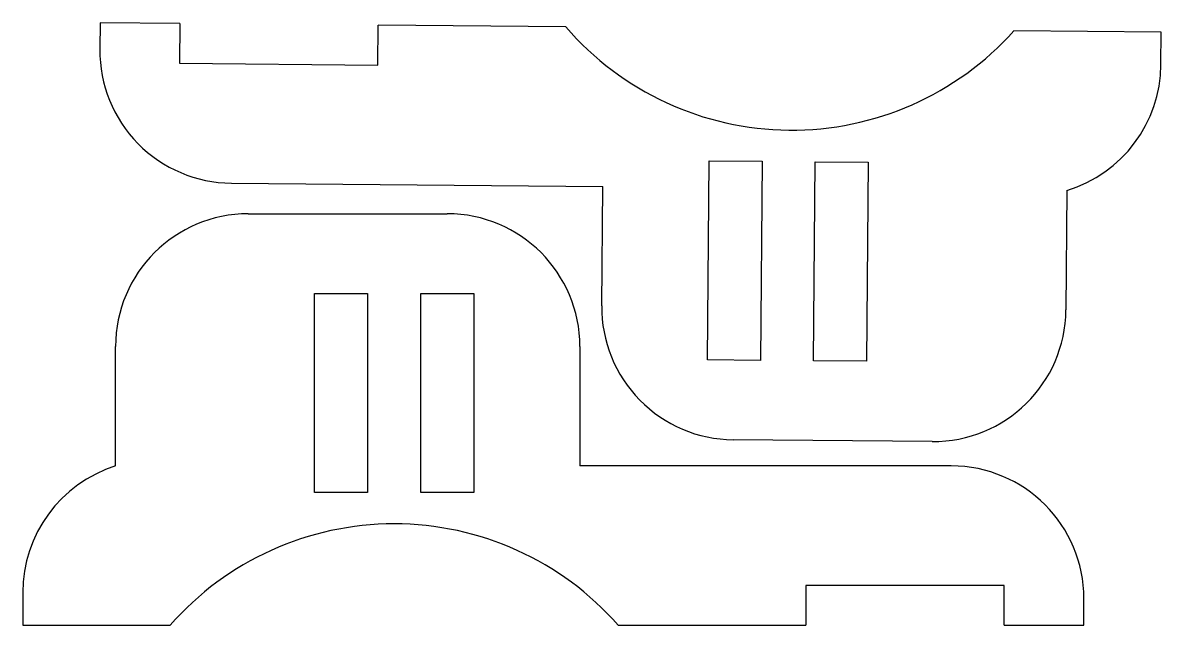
# Model space of a CAD drawing. Header units: inches. Extents: x 0.4 to 4.69, y 21.31 to 23.58.
import ezdxf

# ---------------------------------------------------------------- set-up
doc = ezdxf.new("R2010")
doc.units = ezdxf.units.IN
doc.header["$MEASUREMENT"] = 0

msp = doc.modelspace()

# ---------------------------------------------------------------- linework, layer by layer
at = {"color": 7, "linetype": 'Continuous', "lineweight": 25}
for p, q in [((0.69, 23.5757), (0.6891, 23.4757)), ((0.99, 23.5731), (0.69, 23.5757)), ((0.99, 23.5731), (0.9887, 23.4231)), ((1.7367, 23.4166), (1.738, 23.5666)), ((2.4453, 23.5604), (1.738, 23.5666)), ((4.6898, 23.5408), (4.1345, 23.5457)), ((4.6888, 23.4178), (4.6898, 23.5408)), ((0.9887, 23.4231), (1.7367, 23.4166)), ((2.979, 22.3057), (2.9856, 23.0557)), ((2.9856, 23.0557), (3.1855, 23.0539)), ((3.1855, 23.0539), (3.179, 22.304)), ((3.379, 22.3022), (3.3855, 23.0522)), ((3.3855, 23.0522), (3.5855, 23.0504)), ((3.5855, 23.0504), (3.579, 22.3005)), ((1.1847, 22.9714), (2.5847, 22.9592)), ((2.5808, 22.5092), (2.5847, 22.9592)), ((4.3346, 22.9439), (4.3307, 22.4939)), ((1.2484, 22.8561), (1.9984, 22.8561)), ((1.4984, 21.8061), (1.4984, 22.5561)), ((1.4984, 22.5561), (1.6984, 22.5561)), ((1.6984, 22.5561), (1.6984, 21.8061)), ((1.8984, 21.8061), (1.8984, 22.5561)), ((1.8984, 22.5561), (2.0984, 22.5561)), ((2.0984, 22.5561), (2.0984, 21.8061)), ((0.7484, 21.9061), (0.7484, 22.3561)), ((2.4984, 22.3561), (2.4984, 21.9061)), ((3.179, 22.304), (2.979, 22.3057)), ((3.579, 22.3005), (3.379, 22.3022)), ((3.8264, 21.9983), (3.0764, 22.0048)), ((3.8984, 21.9061), (2.4984, 21.9061)), ((1.6984, 21.8061), (1.4984, 21.8061)), ((2.0984, 21.8061), (1.8984, 21.8061)), ((0.3984, 21.4291), (0.3984, 21.3061)), ((4.0984, 21.4561), (3.3504, 21.4561)), ((3.3504, 21.4561), (3.3504, 21.3061)), ((4.0984, 21.3061), (4.0984, 21.4561)), ((4.3984, 21.3061), (4.3984, 21.4061)), ((0.3984, 21.3061), (0.9538, 21.3061)), ((2.6431, 21.3061), (3.3504, 21.3061)), ((4.0984, 21.3061), (4.3984, 21.3061))]:
    msp.add_line(p, q, dxfattribs=at)
for centre, radius, start, end in [((3.2964, 24.2961), 1.125, 220.8413, 318.1587), ((1.1891, 23.4714), 0.5, 179.5, 269.5), ((4.1888, 23.4222), 0.5, 286.9576, 359.5), ((1.2484, 22.3561), 0.5, 90, 180), ((1.9984, 22.3561), 0.5, 0, 90), ((3.0807, 22.5048), 0.5, 179.5, 269.5), ((3.8307, 22.4983), 0.5, 269.5, 359.5), ((0.8984, 21.4291), 0.5, 107.4576, 180), ((3.8984, 21.4061), 0.5, 0, 90), ((1.7984, 20.563), 1.125, 41.3413, 138.6587)]:
    msp.add_arc(centre, radius, start, end, dxfattribs=at)

doc.saveas('drawing.dxf')
